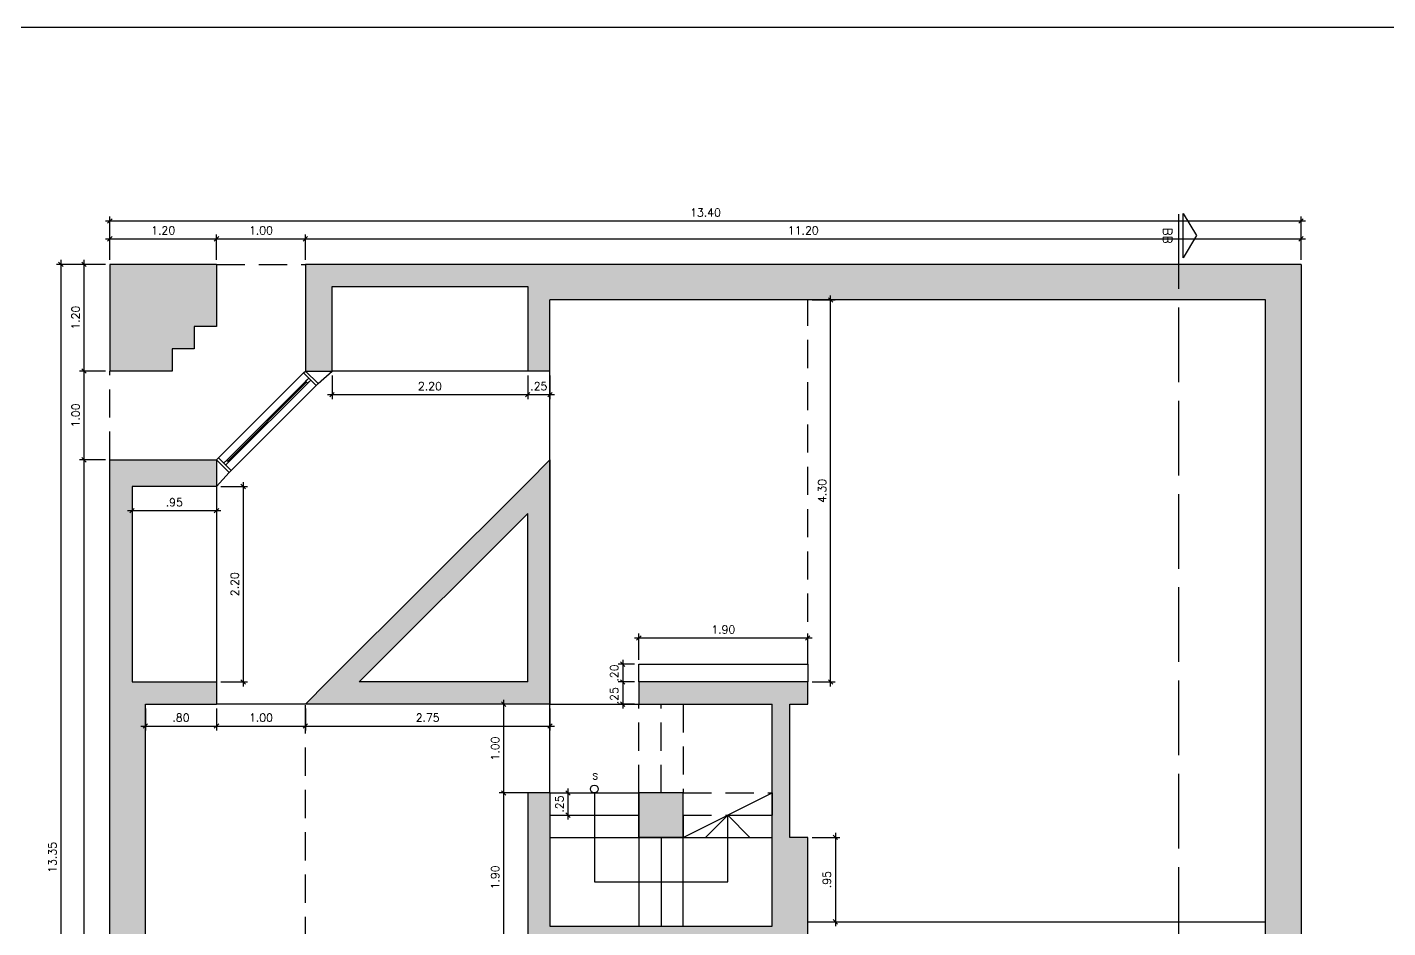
# Model space of a CAD drawing. Header units: millimetres. Extents: x 989.2 to 1073.6, y 1022.3 to 1081.3.
# Drawn here: x 997.79 to 1013.1, y 1071.13 to 1081.27 of the extents above; entities that cross this region are included whole.
import ezdxf

# ---------------------------------------------------------------- set-up
doc = ezdxf.new("R2010")
doc.units = ezdxf.units.MM
doc.header["$PDMODE"] = 34
doc.linetypes.add('DASHED', pattern=[15, 12, -3])
doc.linetypes.add('DASHED2', pattern=[9.525, 6.35, -3.175])
for name, color, linetype in [('ALVENARIA', 4, 'Continuous'), ('CAIXILHOS', 1, 'Continuous'), ('CORTE', 4, 'Continuous'), ('COTAS', 7, 'Continuous'), ('ESCADA', 1, 'Continuous'), ('FL MARGEM', 7, 'Continuous'), ('HACHURA', 253, 'Continuous'), ('MOBILIARIOS', 8, 'Continuous'), ('PROJEÇÃO', 8, 'DASHED2'), ('SIMBOLOS', 7, 'Continuous'), ('TEXTOS', 2, 'Continuous')]:
    doc.layers.add(name, color=color, linetype=linetype)
doc.styles.add('1.50', font='simplex.shx', dxfattribs={"height": 0.06})
doc.styles.get("Standard").update_dxf_attribs({"font": 'simplex.shx'})
doc.dimstyles.new('1.50', dxfattribs={"dimscale": 0.5, "dimtxt": 0.18, "dimasz": 0.1, "dimexe": 0.1, "dimexo": 0.1, "dimgap": 0.1, "dimtad": 1, "dimzin": 4, "dimdsep": 46, "dimtxsty": 'Standard', "dimblk": 'OBLIQUE', "dimcen": 0.1, "dimdle": 0.1, "dimclrd": 1, "dimclre": 1, "dimclrt": 256, "dimadec": 0, "dimazin": 0, "dimtfac": 1, "dimtmove": 0, "dimatfit": 3, "dimldrblk": 'ORIGIN2', "dimfxl": 1, "dimtolj": 1, "dimarcsym": 1})

# ---------------------------------------------------------------- blocks, each defined once
blk = doc.blocks.new('_Oblique')
at = {"color": 0, "linetype": 'ByBlock', "lineweight": -2}
blk.add_line((-0.5, -0.5), (0.5, 0.5), dxfattribs=at)
blk = doc.blocks.new('*D67')
at = {"layer": 'COTAS', "color": 1, "lineweight": -2, "ltscale": 0.05, "transparency": 16777216}
for p, q in [((999.122, 1073.6), (999.122, 1073.353)), ((999.922, 1073.6), (999.922, 1073.353)), ((999.072, 1073.403), (999.972, 1073.403))]:
    blk.add_line(p, q, dxfattribs=at)
at = {"layer": 'Defpoints', "color": 0, "ltscale": 0.05, "transparency": 16777216}
for p in [(999.122, 1073.65), (999.922, 1073.65), (999.922, 1073.403)]:
    blk.add_point(p, dxfattribs=at)
at = {"layer": 'COTAS', "color": 1, "lineweight": -2, "ltscale": 0.05, "transparency": 16777216, "xscale": 0.05, "yscale": 0.05, "zscale": 0.05, "rotation": 180}
blk.add_blockref('_Oblique', (999.122, 1073.403), dxfattribs=at)
at = {"layer": 'COTAS', "color": 1, "lineweight": -2, "ltscale": 0.05, "transparency": 16777216, "xscale": 0.05, "yscale": 0.05, "zscale": 0.05}
blk.add_blockref('_Oblique', (999.922, 1073.403), dxfattribs=at)
at = {"layer": 'COTAS', "ltscale": 0.05, "transparency": 16777216, "insert": (999.522, 1073.498), "char_height": 0.09, "attachment_point": 5}
blk.add_mtext('\\A1;.80', dxfattribs=at)
blk = doc.blocks.new('_Origin2')
at = {"color": 0, "linetype": 'ByBlock', "lineweight": -2}
blk.add_line((-0.5, 0), (-1, 0), dxfattribs=at)
for radius in [0.5, 0.25]:
    blk.add_circle((0, 0), radius, dxfattribs=at)
blk = doc.blocks.new('*D68')
at = {"layer": 'COTAS', "color": 1, "lineweight": -2, "ltscale": 0.05, "transparency": 16777216}
for p, q in [((999.922, 1073.6), (999.922, 1073.353)), ((1000.922, 1073.6), (1000.922, 1073.353)), ((999.872, 1073.403), (1000.972, 1073.403))]:
    blk.add_line(p, q, dxfattribs=at)
at = {"layer": 'Defpoints', "color": 0, "ltscale": 0.05, "transparency": 16777216}
for p in [(999.922, 1073.65), (1000.922, 1073.65), (1000.922, 1073.403)]:
    blk.add_point(p, dxfattribs=at)
at = {"layer": 'COTAS', "color": 1, "lineweight": -2, "ltscale": 0.05, "transparency": 16777216, "xscale": 0.05, "yscale": 0.05, "zscale": 0.05, "rotation": 180}
blk.add_blockref('_Oblique', (999.922, 1073.403), dxfattribs=at)
at = {"layer": 'COTAS', "color": 1, "lineweight": -2, "ltscale": 0.05, "transparency": 16777216, "xscale": 0.05, "yscale": 0.05, "zscale": 0.05}
blk.add_blockref('_Oblique', (1000.922, 1073.403), dxfattribs=at)
at = {"layer": 'COTAS', "ltscale": 0.05, "transparency": 16777216, "insert": (1000.422, 1073.498), "char_height": 0.09, "attachment_point": 5}
blk.add_mtext('\\A1;1.00', dxfattribs=at)
blk = doc.blocks.new('*D71')
at = {"layer": 'COTAS', "color": 1, "lineweight": -2, "ltscale": 0.05, "transparency": 16777216}
for p, q in [((1000.922, 1073.6), (1000.922, 1073.353)), ((1003.672, 1073.6), (1003.672, 1073.353)), ((1000.872, 1073.403), (1003.722, 1073.403))]:
    blk.add_line(p, q, dxfattribs=at)
at = {"layer": 'Defpoints', "color": 0, "ltscale": 0.05, "transparency": 16777216}
for p in [(1000.922, 1073.65), (1003.672, 1073.65), (1003.672, 1073.403)]:
    blk.add_point(p, dxfattribs=at)
at = {"layer": 'COTAS', "color": 1, "lineweight": -2, "ltscale": 0.05, "transparency": 16777216, "xscale": 0.05, "yscale": 0.05, "zscale": 0.05, "rotation": 180}
blk.add_blockref('_Oblique', (1000.922, 1073.403), dxfattribs=at)
at = {"layer": 'COTAS', "color": 1, "lineweight": -2, "ltscale": 0.05, "transparency": 16777216, "xscale": 0.05, "yscale": 0.05, "zscale": 0.05}
blk.add_blockref('_Oblique', (1003.672, 1073.403), dxfattribs=at)
at = {"layer": 'COTAS', "ltscale": 0.05, "transparency": 16777216, "insert": (1002.297, 1073.498), "char_height": 0.09, "attachment_point": 5}
blk.add_mtext('\\A1;2.75', dxfattribs=at)
blk = doc.blocks.new('*D72')
at = {"layer": 'COTAS', "color": 1, "lineweight": -2, "ltscale": 0.05, "transparency": 16777216}
for p, q in [((1003.622, 1073.65), (1003.101, 1073.65)), ((1003.151, 1073.7), (1003.151, 1072.6)), ((1003.622, 1072.65), (1003.101, 1072.65))]:
    blk.add_line(p, q, dxfattribs=at)
at = {"layer": 'Defpoints', "color": 0, "ltscale": 0.05, "transparency": 16777216}
for p in [(1003.672, 1073.65), (1003.151, 1072.65), (1003.672, 1072.65)]:
    blk.add_point(p, dxfattribs=at)
at = {"layer": 'COTAS', "color": 1, "lineweight": -2, "ltscale": 0.05, "transparency": 16777216, "xscale": 0.05, "yscale": 0.05, "zscale": 0.05}
for p, rotation in [((1003.151, 1073.65), 90), ((1003.151, 1072.65), 270)]:
    blk.add_blockref('_Oblique', p, dxfattribs=dict(at, rotation=rotation))
at = {"layer": 'COTAS', "ltscale": 0.05, "transparency": 16777216, "insert": (1003.056, 1073.15), "char_height": 0.09, "attachment_point": 5, "rotation": 90}
blk.add_mtext('\\A1;1.00', dxfattribs=at)
blk = doc.blocks.new('*D73')
at = {"layer": 'COTAS', "color": 1, "lineweight": -2, "ltscale": 0.05, "transparency": 16777216}
for p, q in [((1003.372, 1072.65), (1003.101, 1072.65)), ((1003.151, 1072.7), (1003.151, 1070.7)), ((1003.372, 1070.75), (1003.101, 1070.75))]:
    blk.add_line(p, q, dxfattribs=at)
at = {"layer": 'Defpoints', "color": 0, "ltscale": 0.05, "transparency": 16777216}
for p in [(1003.422, 1072.65), (1003.151, 1070.75), (1003.422, 1070.75)]:
    blk.add_point(p, dxfattribs=at)
at = {"layer": 'COTAS', "color": 1, "lineweight": -2, "ltscale": 0.05, "transparency": 16777216, "xscale": 0.05, "yscale": 0.05, "zscale": 0.05}
for p, rotation in [((1003.151, 1072.65), 90), ((1003.151, 1070.75), 270)]:
    blk.add_blockref('_Oblique', p, dxfattribs=dict(at, rotation=rotation))
at = {"layer": 'COTAS', "ltscale": 0.05, "transparency": 16777216, "insert": (1003.056, 1071.7), "char_height": 0.09, "attachment_point": 5, "rotation": 90}
blk.add_mtext('\\A1;1.90', dxfattribs=at)
blk = doc.blocks.new('*D77')
at = {"layer": 'COTAS', "color": 1, "lineweight": -2, "ltscale": 0.05, "transparency": 16777216}
for p, q in [((1004.622, 1074.395), (1006.622, 1074.395)), ((1004.672, 1074.15), (1004.672, 1074.445)), ((1006.572, 1074.15), (1006.572, 1074.445))]:
    blk.add_line(p, q, dxfattribs=at)
at = {"layer": 'Defpoints', "color": 0, "ltscale": 0.05, "transparency": 16777216}
for p in [(1006.572, 1074.395), (1004.672, 1074.1), (1006.572, 1074.1)]:
    blk.add_point(p, dxfattribs=at)
at = {"layer": 'COTAS', "color": 1, "lineweight": -2, "ltscale": 0.05, "transparency": 16777216, "xscale": 0.05, "yscale": 0.05, "zscale": 0.05, "rotation": 180}
blk.add_blockref('_Oblique', (1004.672, 1074.395), dxfattribs=at)
at = {"layer": 'COTAS', "color": 1, "lineweight": -2, "ltscale": 0.05, "transparency": 16777216, "xscale": 0.05, "yscale": 0.05, "zscale": 0.05}
blk.add_blockref('_Oblique', (1006.572, 1074.395), dxfattribs=at)
at = {"layer": 'COTAS', "ltscale": 0.05, "transparency": 16777216, "insert": (1005.622, 1074.49), "char_height": 0.09, "attachment_point": 5}
blk.add_mtext('\\A1;1.90', dxfattribs=at)
blk = doc.blocks.new('*D78')
at = {"layer": 'COTAS', "color": 1, "lineweight": -2, "ltscale": 0.05, "transparency": 16777216}
for p, q in [((1004.622, 1074.1), (1004.441, 1074.1)), ((1004.491, 1074.15), (1004.491, 1073.85)), ((1004.622, 1073.9), (1004.441, 1073.9))]:
    blk.add_line(p, q, dxfattribs=at)
at = {"layer": 'Defpoints', "color": 0, "ltscale": 0.05, "transparency": 16777216}
for p in [(1004.672, 1074.1), (1004.491, 1073.9), (1004.672, 1073.9)]:
    blk.add_point(p, dxfattribs=at)
at = {"layer": 'COTAS', "color": 1, "lineweight": -2, "ltscale": 0.05, "transparency": 16777216, "xscale": 0.05, "yscale": 0.05, "zscale": 0.05}
for p, rotation in [((1004.491, 1074.1), 90), ((1004.491, 1073.9), 270)]:
    blk.add_blockref('_Oblique', p, dxfattribs=dict(at, rotation=rotation))
at = {"layer": 'COTAS', "ltscale": 0.05, "transparency": 16777216, "insert": (1004.396, 1074), "char_height": 0.09, "attachment_point": 5, "rotation": 90}
blk.add_mtext('\\A1;.20', dxfattribs=at)
blk = doc.blocks.new('*D79')
at = {"layer": 'COTAS', "color": 1, "lineweight": -2, "ltscale": 0.05, "transparency": 16777216}
for p, q in [((1004.491, 1073.95), (1004.491, 1073.6)), ((1004.622, 1073.9), (1004.441, 1073.9)), ((1004.622, 1073.65), (1004.441, 1073.65))]:
    blk.add_line(p, q, dxfattribs=at)
at = {"layer": 'Defpoints', "color": 0, "ltscale": 0.05, "transparency": 16777216}
for p in [(1004.672, 1073.9), (1004.491, 1073.65), (1004.672, 1073.65)]:
    blk.add_point(p, dxfattribs=at)
at = {"layer": 'COTAS', "color": 1, "lineweight": -2, "ltscale": 0.05, "transparency": 16777216, "xscale": 0.05, "yscale": 0.05, "zscale": 0.05}
for p, rotation in [((1004.491, 1073.9), 90), ((1004.491, 1073.65), 270)]:
    blk.add_blockref('_Oblique', p, dxfattribs=dict(at, rotation=rotation))
at = {"layer": 'COTAS', "ltscale": 0.05, "transparency": 16777216, "insert": (1004.396, 1073.745), "char_height": 0.09, "attachment_point": 5, "rotation": 90}
blk.add_mtext('\\A1;.25', dxfattribs=at)
blk = doc.blocks.new('*D80')
at = {"layer": 'COTAS', "color": 1, "lineweight": -2, "ltscale": 0.05, "transparency": 16777216}
for p, q in [((1001.222, 1077.35), (1001.222, 1077.084)), ((1003.422, 1077.35), (1003.422, 1077.084)), ((1001.172, 1077.134), (1003.472, 1077.134))]:
    blk.add_line(p, q, dxfattribs=at)
at = {"layer": 'Defpoints', "color": 0, "ltscale": 0.05, "transparency": 16777216}
for p in [(1001.222, 1077.4), (1003.422, 1077.4), (1003.422, 1077.134)]:
    blk.add_point(p, dxfattribs=at)
at = {"layer": 'COTAS', "color": 1, "lineweight": -2, "ltscale": 0.05, "transparency": 16777216, "xscale": 0.05, "yscale": 0.05, "zscale": 0.05, "rotation": 180}
blk.add_blockref('_Oblique', (1001.222, 1077.134), dxfattribs=at)
at = {"layer": 'COTAS', "color": 1, "lineweight": -2, "ltscale": 0.05, "transparency": 16777216, "xscale": 0.05, "yscale": 0.05, "zscale": 0.05}
blk.add_blockref('_Oblique', (1003.422, 1077.134), dxfattribs=at)
at = {"layer": 'COTAS', "ltscale": 0.05, "transparency": 16777216, "insert": (1002.322, 1077.229), "char_height": 0.09, "attachment_point": 5}
blk.add_mtext('\\A1;2.20', dxfattribs=at)
blk = doc.blocks.new('*D81')
at = {"layer": 'COTAS', "color": 1, "lineweight": -2, "ltscale": 0.05, "transparency": 16777216}
for p, q in [((1003.422, 1077.35), (1003.422, 1077.084)), ((1003.672, 1077.35), (1003.672, 1077.084)), ((1003.372, 1077.134), (1003.722, 1077.134))]:
    blk.add_line(p, q, dxfattribs=at)
at = {"layer": 'Defpoints', "color": 0, "ltscale": 0.05, "transparency": 16777216}
for p in [(1003.422, 1077.4), (1003.672, 1077.4), (1003.672, 1077.134)]:
    blk.add_point(p, dxfattribs=at)
at = {"layer": 'COTAS', "color": 1, "lineweight": -2, "ltscale": 0.05, "transparency": 16777216, "xscale": 0.05, "yscale": 0.05, "zscale": 0.05, "rotation": 180}
blk.add_blockref('_Oblique', (1003.422, 1077.134), dxfattribs=at)
at = {"layer": 'COTAS', "color": 1, "lineweight": -2, "ltscale": 0.05, "transparency": 16777216, "xscale": 0.05, "yscale": 0.05, "zscale": 0.05}
blk.add_blockref('_Oblique', (1003.672, 1077.134), dxfattribs=at)
at = {"layer": 'COTAS', "ltscale": 0.05, "transparency": 16777216, "insert": (1003.547, 1077.229), "char_height": 0.09, "attachment_point": 5}
blk.add_mtext('\\A1;.25', dxfattribs=at)
blk = doc.blocks.new('*D82')
at = {"layer": 'COTAS', "color": 1, "lineweight": -2, "ltscale": 0.05, "transparency": 16777216}
for p, q in [((999.972, 1076.1), (1000.271, 1076.1)), ((1000.221, 1076.15), (1000.221, 1073.85)), ((999.972, 1073.9), (1000.271, 1073.9))]:
    blk.add_line(p, q, dxfattribs=at)
at = {"layer": 'Defpoints', "color": 0, "ltscale": 0.05, "transparency": 16777216}
for p in [(999.922, 1076.1), (999.922, 1073.9), (1000.221, 1073.9)]:
    blk.add_point(p, dxfattribs=at)
at = {"layer": 'COTAS', "color": 1, "lineweight": -2, "ltscale": 0.05, "transparency": 16777216, "xscale": 0.05, "yscale": 0.05, "zscale": 0.05}
for p, rotation in [((1000.221, 1076.1), 90), ((1000.221, 1073.9), 270)]:
    blk.add_blockref('_Oblique', p, dxfattribs=dict(at, rotation=rotation))
at = {"layer": 'COTAS', "ltscale": 0.05, "transparency": 16777216, "insert": (1000.126, 1075), "char_height": 0.09, "attachment_point": 5, "rotation": 90}
blk.add_mtext('\\A1;2.20', dxfattribs=at)
blk = doc.blocks.new('*D88')
at = {"layer": 'COTAS', "color": 1, "lineweight": -2, "ltscale": 0.05, "transparency": 16777216}
for p, q in [((998.972, 1076.05), (998.972, 1075.777)), ((999.922, 1076.05), (999.922, 1075.777)), ((999.972, 1075.827), (998.922, 1075.827))]:
    blk.add_line(p, q, dxfattribs=at)
at = {"layer": 'Defpoints', "color": 0, "ltscale": 0.05, "transparency": 16777216}
for p in [(998.972, 1076.1), (999.922, 1076.1), (998.972, 1075.827)]:
    blk.add_point(p, dxfattribs=at)
at = {"layer": 'COTAS', "color": 1, "lineweight": -2, "ltscale": 0.05, "transparency": 16777216, "xscale": 0.05, "yscale": 0.05, "zscale": 0.05, "rotation": 180}
blk.add_blockref('_Oblique', (998.972, 1075.827), dxfattribs=at)
at = {"layer": 'COTAS', "color": 1, "lineweight": -2, "ltscale": 0.05, "transparency": 16777216, "xscale": 0.05, "yscale": 0.05, "zscale": 0.05}
blk.add_blockref('_Oblique', (999.922, 1075.827), dxfattribs=at)
at = {"layer": 'COTAS', "ltscale": 0.05, "transparency": 16777216, "insert": (999.447, 1075.922), "char_height": 0.09, "attachment_point": 5}
blk.add_mtext('\\A1;.95', dxfattribs=at)
blk = doc.blocks.new('*D96')
at = {"layer": 'COTAS', "color": 1, "lineweight": -2, "ltscale": 0.05, "transparency": 16777216}
for p, q in [((1006.829, 1073.85), (1006.829, 1078.25)), ((1006.622, 1078.2), (1006.879, 1078.2)), ((1006.622, 1073.9), (1006.879, 1073.9))]:
    blk.add_line(p, q, dxfattribs=at)
at = {"layer": 'Defpoints', "color": 0, "ltscale": 0.05, "transparency": 16777216}
for p in [(1006.572, 1078.2), (1006.829, 1078.2), (1006.572, 1073.9)]:
    blk.add_point(p, dxfattribs=at)
at = {"layer": 'COTAS', "color": 1, "lineweight": -2, "ltscale": 0.05, "transparency": 16777216, "xscale": 0.05, "yscale": 0.05, "zscale": 0.05}
for p, rotation in [((1006.829, 1078.2), 90), ((1006.829, 1073.9), 270)]:
    blk.add_blockref('_Oblique', p, dxfattribs=dict(at, rotation=rotation))
at = {"layer": 'COTAS', "ltscale": 0.05, "transparency": 16777216, "insert": (1006.734, 1076.05), "char_height": 0.09, "attachment_point": 5, "rotation": 90}
blk.add_mtext('\\A1;4.30', dxfattribs=at)
blk = doc.blocks.new('*D111')
at = {"layer": 'COTAS', "color": 1, "lineweight": -2, "ltscale": 0.05, "transparency": 16777216}
for p, q in [((1003.722, 1072.65), (1003.925, 1072.65)), ((1003.875, 1072.7), (1003.875, 1072.35))]:
    blk.add_line(p, q, dxfattribs=at)
at = {"layer": 'Defpoints', "color": 0, "ltscale": 0.05, "transparency": 16777216}
for p in [(1003.672, 1072.65), (1003.875, 1072.4), (1003.875, 1072.4)]:
    blk.add_point(p, dxfattribs=at)
at = {"layer": 'COTAS', "color": 1, "lineweight": -2, "ltscale": 0.05, "transparency": 16777216, "xscale": 0.05, "yscale": 0.05, "zscale": 0.05}
for p, rotation in [((1003.875, 1072.65), 90), ((1003.875, 1072.4), 270)]:
    blk.add_blockref('_Oblique', p, dxfattribs=dict(at, rotation=rotation))
at = {"layer": 'COTAS', "ltscale": 0.05, "transparency": 16777216, "insert": (1003.78, 1072.525), "char_height": 0.09, "attachment_point": 5, "rotation": 90}
blk.add_mtext('\\A1;.25', dxfattribs=at)
blk = doc.blocks.new('*D117')
at = {"layer": 'COTAS', "color": 1, "lineweight": -2, "ltscale": 0.05, "transparency": 16777216}
for p, q in [((1006.622, 1072.15), (1006.933, 1072.15)), ((1006.883, 1072.2), (1006.883, 1071.15)), ((1006.622, 1071.2), (1006.933, 1071.2))]:
    blk.add_line(p, q, dxfattribs=at)
at = {"layer": 'Defpoints', "color": 0, "ltscale": 0.05, "transparency": 16777216}
for p in [(1006.572, 1072.15), (1006.572, 1071.2), (1006.883, 1071.2)]:
    blk.add_point(p, dxfattribs=at)
at = {"layer": 'COTAS', "color": 1, "lineweight": -2, "ltscale": 0.05, "transparency": 16777216, "xscale": 0.05, "yscale": 0.05, "zscale": 0.05}
for p, rotation in [((1006.883, 1072.15), 90), ((1006.883, 1071.2), 270)]:
    blk.add_blockref('_Oblique', p, dxfattribs=dict(at, rotation=rotation))
at = {"layer": 'COTAS', "ltscale": 0.05, "transparency": 16777216, "insert": (1006.788, 1071.675), "char_height": 0.09, "attachment_point": 5, "rotation": 90}
blk.add_mtext('\\A1;.95', dxfattribs=at)

msp = doc.modelspace()

# ---------------------------------------------------------------- hatches: boundary and pattern name
at = {"layer": 'HACHURA', "ltscale": 0.05}
h = msp.add_hatch(color=256, dxfattribs=at)
h.dxf.hatch_style = 1
h.paths.add_polyline_path([(1012.122, 1078.6), (1000.922, 1078.6), (1000.922, 1077.4), (1001.222, 1077.4), (1001.222, 1078.35), (1003.422, 1078.35), (1003.422, 1077.4), (1003.672, 1077.4), (1003.672, 1078.2), (1011.722, 1078.2), (1011.722, 1070.8), (1012.122, 1070.8)])
h.paths.add_polyline_path([(1003.672, 1076.4), (1003.422, 1076.15), (1001.172, 1073.9), (1000.922, 1073.65), (1003.672, 1073.65)], flags=17)
h.paths.add_polyline_path([(1003.422, 1073.9), (1001.526, 1073.9), (1003.422, 1075.796)], flags=17)
h.paths.add_polyline_path([(999.922, 1076.4), (998.722, 1076.4), (998.722, 1065.25), (1006.572, 1065.25), (1006.572, 1065.5), (1001.122, 1065.5), (1000.922, 1065.5), (1000.922, 1065.65), (999.122, 1065.65), (999.122, 1073.65), (999.922, 1073.65), (999.922, 1073.9), (998.972, 1073.9), (998.972, 1073.95), (998.972, 1076.1), (999.922, 1076.1)])
h.paths.add_polyline_path([(999.922, 1078.6), (998.722, 1078.6), (998.722, 1077.4), (999.422, 1077.4), (999.422, 1077.65), (999.672, 1077.65), (999.672, 1077.9), (999.922, 1077.9)])
h.paths.add_polyline_path([(1006.372, 1073.65), (1006.572, 1073.65), (1006.572, 1073.9), (1004.672, 1073.9), (1004.672, 1073.65), (1006.172, 1073.65), (1006.172, 1072.15), (1006.172, 1071.15), (1005.172, 1071.15), (1003.672, 1071.15), (1003.672, 1072.65), (1003.422, 1072.65), (1003.422, 1070.75), (1003.672, 1070.75), (1003.672, 1070.95), (1005.172, 1070.95), (1005.172, 1070.75), (1006.572, 1070.75), (1006.572, 1072.15), (1006.372, 1072.15)], flags=17)
h.paths.add_polyline_path([(1005.172, 1072.65), (1004.672, 1072.65), (1004.672, 1072.15), (1005.172, 1072.15)], flags=17)

# ---------------------------------------------------------------- linework, layer by layer
at = {"layer": 'ALVENARIA'}
for p, q in [((999.922, 1078.6), (998.722, 1078.6)), ((998.722, 1078.6), (998.722, 1077.4)), ((999.922, 1078.6), (999.922, 1077.9)), ((1012.122, 1078.6), (1000.922, 1078.6)), ((1000.922, 1078.6), (1000.922, 1077.4)), ((1012.122, 1078.6), (1012.122, 1070.8)), ((1001.222, 1077.4), (1001.222, 1078.35)), ((1011.722, 1078.2), (1003.672, 1078.2)), ((1011.722, 1070.8), (1011.722, 1078.2)), ((999.922, 1077.9), (999.672, 1077.9)), ((999.672, 1077.9), (999.672, 1077.65)), ((999.672, 1077.65), (999.422, 1077.65)), ((999.422, 1077.65), (999.422, 1077.4)), ((999.422, 1077.4), (998.722, 1077.4)), ((1000.922, 1077.4), (1001.222, 1077.4)), ((998.722, 1065.25), (998.722, 1076.4)), ((998.722, 1076.4), (999.922, 1076.4)), ((999.922, 1076.4), (999.922, 1076.1)), ((999.922, 1076.1), (998.972, 1076.1)), ((998.972, 1076.1), (998.972, 1073.95)), ((1006.572, 1073.9), (1004.672, 1073.9)), ((1004.672, 1073.9), (1004.672, 1073.65)), ((1006.572, 1073.65), (1006.572, 1073.9)), ((999.122, 1065.65), (999.122, 1073.65)), ((1004.672, 1073.65), (1006.172, 1073.65)), ((1006.172, 1072.15), (1006.172, 1073.65)), ((1006.372, 1072.15), (1006.372, 1073.65)), ((1003.672, 1072.65), (1003.422, 1072.65)), ((1003.422, 1072.65), (1003.422, 1070.75)), ((1003.672, 1072.65), (1003.672, 1071.15)), ((1004.672, 1072.65), (1004.672, 1072.15)), ((1005.172, 1072.65), (1004.672, 1072.65)), ((1005.172, 1072.15), (1005.172, 1072.65)), ((1004.672, 1072.15), (1005.172, 1072.15)), ((1006.172, 1071.15), (1006.172, 1072.15)), ((1006.572, 1072.15), (1006.372, 1072.15)), ((1006.572, 1070.75), (1006.572, 1072.15)), ((1003.672, 1071.15), (1005.172, 1071.15)), ((1005.172, 1071.15), (1006.172, 1071.15))]:
    msp.add_line(p, q, dxfattribs=at)
at = {"layer": 'ALVENARIA', "ltscale": 0.05}
for p, q in [((1001.222, 1078.35), (1003.422, 1078.35)), ((1003.422, 1078.35), (1003.422, 1077.4)), ((1003.672, 1077.4), (1003.672, 1078.2)), ((1003.672, 1077.4), (1003.422, 1077.4)), ((1003.422, 1076.15), (1003.672, 1076.4)), ((1003.672, 1076.4), (1003.672, 1073.65)), ((1003.672, 1073.65), (1003.672, 1076.4)), ((1003.422, 1076.15), (1001.172, 1073.9)), ((1003.422, 1075.796), (1001.526, 1073.9)), ((1003.422, 1073.9), (1003.422, 1075.796)), ((998.972, 1073.95), (998.972, 1073.9)), ((998.972, 1073.9), (999.922, 1073.9)), ((999.922, 1073.9), (999.922, 1073.65)), ((1001.172, 1073.9), (1000.922, 1073.65)), ((1003.422, 1073.9), (1001.526, 1073.9)), ((999.122, 1073.65), (999.922, 1073.65)), ((1003.672, 1073.65), (1000.922, 1073.65)), ((1006.372, 1073.65), (1006.572, 1073.65))]:
    msp.add_line(p, q, dxfattribs=at)
at = {"layer": 'ALVENARIA', "color": 2, "ltscale": 0.05}
for p, q in [((1003.422, 1077.4), (1001.222, 1077.4)), ((1003.672, 1076.4), (1003.672, 1077.4)), ((999.922, 1076.1), (999.922, 1073.9)), ((1000.922, 1073.65), (999.922, 1073.65))]:
    msp.add_line(p, q, dxfattribs=at)
at = {"layer": 'CAIXILHOS', "color": 1}
for p, q in [((1000.901, 1077.378), (999.943, 1076.421)), ((1001.042, 1077.237), (1000.085, 1076.279)), ((1006.572, 1071.2), (1011.722, 1071.2))]:
    msp.add_line(p, q, dxfattribs=at)
at = {"layer": 'CAIXILHOS', "color": 2}
for p, q in [((1000.96, 1077.32), (1000.038, 1076.397)), ((1000.935, 1077.274), (1000.048, 1076.387)), ((1000.981, 1077.298), (1000.059, 1076.376))]:
    msp.add_line(p, q, dxfattribs=at)
at = {"layer": 'CAIXILHOS', "ltscale": 0.05}
for p, q in [((1000.922, 1077.4), (1001.064, 1077.258)), ((1001.064, 1077.258), (1001.222, 1077.4)), ((999.922, 1076.4), (1000.064, 1076.258)), ((1000.064, 1076.258), (999.922, 1076.1))]:
    msp.add_line(p, q, dxfattribs=at)
at = {"layer": 'CAIXILHOS'}
for points in [[(1001.064, 1077.258), (1001.042, 1077.237), (1000.901, 1077.378), (1000.922, 1077.4)], [(1000.96, 1077.32), (1000.96, 1077.32), (1000.981, 1077.298), (1000.981, 1077.298)], [(1000.064, 1076.258), (1000.085, 1076.279), (999.943, 1076.421), (999.922, 1076.4)]]:
    msp.add_lwpolyline(points, dxfattribs=at)
at = {"layer": 'CAIXILHOS', "color": 2}
for points in [[(1000.96, 1077.32), (1000.924, 1077.284), (1000.946, 1077.263), (1000.981, 1077.298)], [(1000.002, 1076.362), (1000.038, 1076.397), (1000.059, 1076.376), (1000.023, 1076.341)]]:
    msp.add_lwpolyline(points, dxfattribs=at)
at = {"layer": 'CORTE', "linetype": 'DASHED', "ltscale": 0.07}
msp.add_line((1010.746, 1064.675), (1010.746, 1079.175), dxfattribs=at)
at = {"layer": 'CORTE'}
msp.add_line((1005.172, 1072.15), (1006.172, 1072.65), dxfattribs=at)
at = {"layer": 'CORTE', "ltscale": 0.05}
msp.add_lwpolyline([(1010.946, 1078.925), (1010.796, 1078.675), (1010.796, 1078.925), (1010.796, 1079.175)], close=True, dxfattribs=at)
at = {"layer": 'COTAS', "color": 1, "ltscale": 0.05}
for p, q in [((998.722, 1078.65), (998.722, 1079.139)), ((1012.122, 1078.65), (1012.122, 1079.139)), ((998.672, 1079.089), (1012.172, 1079.089)), ((998.672, 1078.888), (999.972, 1078.888)), ((998.722, 1078.65), (998.722, 1078.938)), ((999.872, 1078.888), (1000.972, 1078.888)), ((999.922, 1078.65), (999.922, 1078.938)), ((999.922, 1078.65), (999.922, 1078.938)), ((1000.872, 1078.888), (1012.172, 1078.888)), ((1000.922, 1078.65), (1000.922, 1078.938)), ((1000.922, 1078.65), (1000.922, 1078.938)), ((1012.122, 1078.65), (1012.122, 1078.938)), ((998.672, 1078.6), (998.121, 1078.6)), ((998.171, 1078.65), (998.171, 1065.2)), ((998.672, 1078.6), (998.382, 1078.6)), ((998.432, 1077.35), (998.432, 1078.65)), ((998.672, 1077.4), (998.382, 1077.4)), ((998.672, 1077.4), (998.382, 1077.4)), ((998.432, 1076.35), (998.432, 1077.45)), ((998.672, 1076.4), (998.382, 1076.4)), ((998.672, 1076.4), (998.382, 1076.4)), ((998.432, 1065.2), (998.432, 1076.45))]:
    msp.add_line(p, q, dxfattribs=at)
at = {"layer": 'ESCADA', "ltscale": 0.05}
for p, q in [((1003.672, 1072.65), (1003.672, 1073.65)), ((1003.672, 1073.65), (1004.672, 1073.65))]:
    msp.add_line(p, q, dxfattribs=at)
at = {"layer": 'ESCADA'}
for p, q in [((1003.672, 1072.65), (1004.672, 1072.65)), ((1003.672, 1072.65), (1003.672, 1072.4)), ((1004.672, 1072.4), (1004.672, 1072.65)), ((1005.172, 1072.4), (1005.172, 1072.65)), ((1006.172, 1072.65), (1006.172, 1072.4)), ((1003.672, 1072.4), (1004.672, 1072.4)), ((1003.672, 1072.4), (1003.672, 1072.15)), ((1004.672, 1072.15), (1004.672, 1072.4)), ((1005.172, 1072.4), (1005.172, 1072.15)), ((1006.172, 1072.15), (1006.172, 1072.4)), ((1004.922, 1072.15), (1004.672, 1072.15)), ((1005.172, 1072.15), (1004.922, 1072.15)), ((1004.672, 1071.15), (1004.922, 1071.15)), ((1004.922, 1071.15), (1005.172, 1071.15))]:
    msp.add_line(p, q, dxfattribs=at)
at = {"layer": 'ESCADA', "color": 3}
for p, q in [((1005.672, 1072.4), (1006.172, 1072.4)), ((1005.172, 1071.15), (1005.172, 1072.15)), ((1005.172, 1072.15), (1006.172, 1072.15))]:
    msp.add_line(p, q, dxfattribs=at)
at = {"layer": 'ESCADA', "color": 2}
for p, q in [((1003.672, 1072.15), (1004.672, 1072.15)), ((1004.672, 1072.15), (1004.672, 1071.15)), ((1004.922, 1072.15), (1004.922, 1071.15))]:
    msp.add_line(p, q, dxfattribs=at)
at = {"layer": 'FL MARGEM', "ltscale": 0.05}
msp.add_lwpolyline([(989.231, 1081.271), (1073.624, 1081.271), (1073.624, 1022.344), (989.231, 1022.344)], close=True, dxfattribs=at)
at = {"layer": 'MOBILIARIOS', "ltscale": 0.05}
for p, q in [((1004.672, 1073.9), (1004.672, 1074.1)), ((1004.672, 1074.1), (1006.572, 1074.1)), ((1006.572, 1074.1), (1006.572, 1073.9))]:
    msp.add_line(p, q, dxfattribs=at)
at = {"layer": 'PROJEÇÃO', "ltscale": 0.05}
for p, q in [((999.922, 1078.6), (1000.922, 1078.6)), ((1006.572, 1074.1), (1006.572, 1078.2)), ((998.722, 1076.4), (998.722, 1077.4)), ((1000.922, 1065.7), (1000.922, 1073.65)), ((1004.672, 1072.65), (1004.672, 1073.65)), ((1004.672, 1073.65), (1004.922, 1073.65)), ((1004.922, 1073.65), (1005.172, 1073.65)), ((1004.922, 1072.65), (1004.922, 1073.65)), ((1005.172, 1073.65), (1005.172, 1072.65)), ((1004.922, 1072.65), (1004.672, 1072.65)), ((1005.172, 1072.65), (1004.922, 1072.65)), ((1005.172, 1072.65), (1006.172, 1072.65)), ((1005.172, 1072.4), (1005.672, 1072.4))]:
    msp.add_line(p, q, dxfattribs=at)
at = {"layer": 'SIMBOLOS', "ltscale": 0.05}
for p, q in [((1004.172, 1072.65), (1004.172, 1071.65)), ((1005.672, 1072.4), (1005.422, 1072.15)), ((1005.672, 1071.65), (1005.672, 1072.4)), ((1005.672, 1072.4), (1005.922, 1072.15)), ((1004.172, 1071.65), (1005.672, 1071.65))]:
    msp.add_line(p, q, dxfattribs=at)
msp.add_circle((1004.172, 1072.694), 0.0441, dxfattribs=at)

# ---------------------------------------------------------------- block references
at = {"layer": 'COTAS', "color": 1, "ltscale": 0.05, "xscale": 0.05, "yscale": 0.05, "zscale": 0.05}
for p, rotation in [((998.722, 1079.089), 180), ((998.722, 1078.888), 180), ((999.922, 1078.888), 180), ((1000.922, 1078.888), 180), ((998.171, 1078.6), 90), ((998.432, 1078.6), 90), ((998.432, 1077.4), 90), ((998.432, 1077.4), 270), ((998.432, 1076.4), 90), ((998.432, 1076.4), 270)]:
    msp.add_blockref('_Oblique', p, dxfattribs=dict(at, rotation=rotation))
for p in [(1012.122, 1079.089), (999.922, 1078.888), (1000.922, 1078.888), (1012.122, 1078.888)]:
    msp.add_blockref('_Oblique', p, dxfattribs=at)

# ---------------------------------------------------------------- texts
at = {"layer": 'CORTE', "ltscale": 0.05, "insert": (1010.62, 1078.925), "char_height": 0.1, "attachment_point": 5, "rotation": 270, "style": '1.50'}
msp.add_mtext_dynamic_manual_height_columns('BB', width=0.47749, gutter_width=0.3, heights=[0], dxfattribs=at)
at = {"layer": 'COTAS', "ltscale": 0.05, "char_height": 0.09, "attachment_point": 5}
for s, insert in [('\\A1;13.40', (1005.422, 1079.184)), ('\\A1;1.20', (999.322, 1078.983)), ('\\A1;1.00', (1000.422, 1078.983)), ('\\A1;11.20', (1006.522, 1078.983))]:
    msp.add_mtext(s, dxfattribs=dict(at, insert=insert))
at = {"layer": 'COTAS', "ltscale": 0.05, "char_height": 0.09, "attachment_point": 5, "rotation": 90}
for s, insert in [('\\A1;1.20', (998.337, 1078)), ('\\A1;1.00', (998.337, 1076.9)), ('\\A1;13.35', (998.076, 1071.925))]:
    msp.add_mtext(s, dxfattribs=dict(at, insert=insert))
at = {"layer": 'TEXTOS', "style": '1.50'}
msp.add_text('s', height=0.1, dxfattribs=at).set_placement((1004.144, 1072.803))

# ---------------------------------------------------------------- dimensions: what is measured, and where the dimension line sits
at = {"layer": 'COTAS', "ltscale": 0.05}
for base, p1, p2, picture, middle in [((1006.829, 1078.2), (1006.572, 1073.9), (1006.572, 1078.2), '*D96', (1006.734, 1076.05)), ((1000.221, 1073.9), (999.922, 1076.1), (999.922, 1073.9), '*D82', (1000.126, 1075)), ((1003.151, 1072.65), (1003.672, 1073.65), (1003.672, 1072.65), '*D72', (1003.056, 1073.15)), ((1003.151, 1070.75), (1003.422, 1072.65), (1003.422, 1070.75), '*D73', (1003.056, 1071.7)), ((1006.883, 1071.2), (1006.572, 1072.15), (1006.572, 1071.2), '*D117', (1006.788, 1071.675))]:
    dim = msp.add_linear_dim(base=base, p1=p1, p2=p2, angle=90, dimstyle='1.50', dxfattribs=at)
    dim.commit()
    dim.dimension.update_dxf_attribs({"geometry": picture, "text_midpoint": middle})
for base, p1, p2, picture, middle in [((1003.422, 1077.134), (1001.222, 1077.4), (1003.422, 1077.4), '*D80', (1002.322, 1077.229)), ((998.972, 1075.827), (999.922, 1076.1), (998.972, 1076.1), '*D88', (999.447, 1075.922)), ((1006.572, 1074.395), (1004.672, 1074.1), (1006.572, 1074.1), '*D77', (1005.622, 1074.49)), ((999.922, 1073.403), (999.122, 1073.65), (999.922, 1073.65), '*D67', (999.522, 1073.498)), ((1000.922, 1073.403), (999.922, 1073.65), (1000.922, 1073.65), '*D68', (1000.422, 1073.498)), ((1003.672, 1073.403), (1000.922, 1073.65), (1003.672, 1073.65), '*D71', (1002.297, 1073.498))]:
    dim = msp.add_linear_dim(base=base, p1=p1, p2=p2, dimstyle='1.50', dxfattribs=at)
    dim.commit()
    dim.dimension.update_dxf_attribs({"geometry": picture, "text_midpoint": middle})
dim = msp.add_linear_dim(base=(1003.672, 1077.134), p1=(1003.422, 1077.4), p2=(1003.672, 1077.4), dimstyle='1.50', dxfattribs=at)
dim.commit()
dim.dimension.update_dxf_attribs({"geometry": '*D81', "text_midpoint": (1003.547, 1077.134), "dimtype": 160})
for base, p1, p2, picture, middle in [((1004.491, 1073.9), (1004.672, 1074.1), (1004.672, 1073.9), '*D78', (1004.491, 1074)), ((1004.491, 1073.65), (1004.672, 1073.9), (1004.672, 1073.65), '*D79', (1004.491, 1073.745)), ((1003.875, 1072.4), (1003.672, 1072.65), (1003.875, 1072.4), '*D111', (1003.875, 1072.525))]:
    dim = msp.add_linear_dim(base=base, p1=p1, p2=p2, angle=90, dimstyle='1.50', dxfattribs=at)
    dim.commit()
    dim.dimension.update_dxf_attribs({"geometry": picture, "text_midpoint": middle, "dimtype": 160})

doc.saveas('drawing.dxf')
